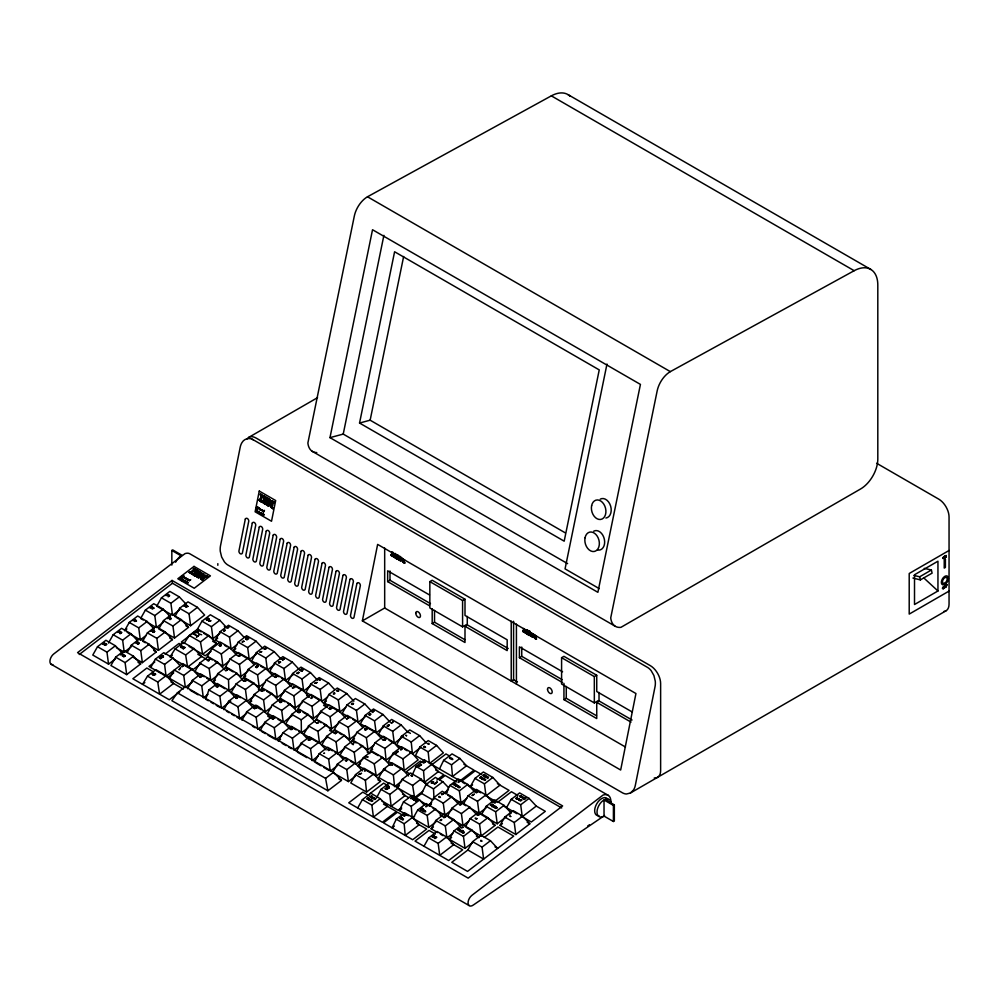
<?xml version="1.0" encoding="UTF-8"?>
<svg xmlns="http://www.w3.org/2000/svg" width="999" height="999" viewBox="0 0 999 999"><rect width="100%" height="100%" fill="white"/><g stroke="black" fill="none" stroke-linecap="round" stroke-linejoin="round"><path stroke-width="1.5" d="M362.362 620.879L377.634 544.405L635.938 693.531L620.666 770.017L362.362 620.879L384.677 608.004L625.474 747.027M329.982 437.637L372.527 229.733L640.434 384.403L597.889 592.32L329.982 437.637L343.231 434.09L567.607 563.636M343.231 434.09L383.891 235.352M359.553 423.039L394.593 251.76L599.238 369.905L564.185 541.183L359.553 423.039L370.142 420.192L565.359 532.904M370.142 420.192L403.646 256.493M606.98 364.036L565.059 568.881L599.25 588.623M235.464 697.614L228.284 689.922L217.258 683.541L208.853 689.959L205.707 699.213L208.329 700.724M412.1 775.187L416.133 766.458L424.525 760.039L431.918 764.297L438.399 771.603L424.413 782.292L423.526 770.716L416.133 766.458M262.65 513.861L262 514.735L262.325 513.673M408.366 815.783L399.325 810.564L403.484 801.897L411.875 795.479L419.63 799.962L424.35 805.219M259.041 512.387C257.467 510.202 260.277 513.748 259.253 512.237M439.473 768.968L443.656 760.314L452.048 753.908L459.877 758.428L466.508 765.808L452.51 776.498L451.486 764.834L443.656 760.314M396.278 819.192L404.17 823.75L405.232 835.426L419.218 824.737L412.562 817.332L404.67 812.774L396.278 819.192L392.07 827.834L394.405 826.048M418.007 799.625L415.509 798.189L421.64 793.493L426.024 784.54L435.364 777.409L442.844 781.73L448.701 787.799M419.83 746.99L428.171 751.81L429.383 763.586L443.381 752.884L436.575 745.404L428.221 740.584L419.83 746.99L415.472 755.544L424.325 760.664M376.536 797.839L381.031 789.36L389.423 782.954L398.189 788.011L405.132 795.579L391.146 806.268L389.797 794.43L381.031 789.36M185.04 577.622L183.641 577.809L185.065 577.597M150.762 667.482L155.394 659.103L163.799 652.684L172.989 657.991L180.07 665.634M121.516 652.347L115.372 645.754L105.906 640.284L97.515 646.703L92.782 655.044L108.554 664.148L115.547 658.791M108.454 643.069L113.187 634.727L121.578 628.309L131.044 633.766L137.188 640.371M154.308 629.17L147.128 621.465L137.675 616.008L129.271 622.427L124.55 630.769L126.885 628.983M115.647 657.167L110.914 665.509L126.686 674.612L140.672 663.91L133.491 656.218L124.038 650.761L115.647 657.167L125.1 662.637L126.686 674.612M170.392 616.87L163.224 609.165L153.759 603.708L145.367 610.127L140.634 618.468L143.269 619.979M127.26 652.335L131.319 645.192L139.71 638.773L149.163 644.243L156.344 651.935L142.358 662.637L133.154 657.317M186.488 604.57L179.308 596.878L169.855 591.408L161.463 597.827L156.731 606.168L171.179 614.51M147.927 644.268L158.441 650.337L172.44 639.635L165.26 631.942L155.807 626.473L147.402 632.891L142.682 641.233L145.305 642.744M163.499 620.591L158.766 628.933L174.538 638.036L188.524 627.335L181.356 619.642L171.89 614.173L163.499 620.591L172.952 626.061L174.538 638.036M174.862 616.633L179.583 608.291L187.987 601.873L197.44 607.342L204.62 615.034L190.622 625.736L176.174 617.394M197.228 629.545L201.948 621.203L210.352 614.785L219.805 620.254L226.985 627.946L224.35 626.435M224.75 669.842L217.582 662.15L208.117 656.68L199.725 663.099L194.992 671.44L204.196 676.748M187.575 688.748L192.308 680.406L200.699 673.988L210.165 679.445L216.308 686.051M220.617 643.044L215.359 640.009L220.08 631.68L228.484 625.262L237.937 630.719L244.093 637.325M236.9 655.269L229.733 647.564L220.267 642.107L211.875 648.526L207.143 656.867L212.4 659.902M224.95 688.736L213.124 681.905L217.857 673.563L226.249 667.145L236.888 673.289L242.882 680.307M247.939 658.828L233.491 650.474L238.212 642.145L246.603 635.726L256.069 641.183L263.249 648.888M254.008 664.635L247.864 658.041L238.399 652.572L230.007 658.99L225.275 667.332L233.154 671.877M258.391 689.26L261.014 690.784L253.846 683.079L244.38 677.622L235.989 684.04L231.256 692.369L240.459 697.677M223.838 709.677L228.571 701.335L236.963 694.929L246.416 700.386L253.596 708.079M281.368 659.352L274.201 651.648L264.735 646.191L256.343 652.609L251.611 660.951L258.179 664.735M264.997 682.442L259.178 686.9L243.406 677.797L248.139 669.455L256.531 663.049L265.984 668.506L273.164 676.198M261.214 709.665L249.388 702.834L254.121 694.505L262.512 688.086L271.965 693.543L279.146 701.248M241.97 720.142L246.691 711.812L255.095 705.394C258.154 703.109 276.136 725.511 273.401 717.22L271.703 718.518M299.5 669.817L292.332 662.125L282.867 656.655L274.475 663.074L269.742 671.415L278.946 676.723M291.296 686.675L284.116 678.97L274.663 673.513L266.271 679.932L261.538 688.261L264.161 689.785M297.277 711.713L290.097 704.008L280.644 698.551L272.24 704.969L267.52 713.311L275.399 717.856M260.102 730.606L264.822 722.277L273.227 715.858L282.68 721.315L289.86 729.02M317.632 680.294L310.464 672.589L300.999 667.132L292.607 673.538L287.874 681.88L293.132 684.914M306.793 695.616L309.428 697.14L302.247 689.435L292.794 683.978L284.39 690.396L279.67 698.726L284.927 701.76M306.955 738.386L300.811 731.792L291.346 726.323L282.954 732.742L278.234 741.083L280.557 739.297M334.74 689.66L328.596 683.054L319.143 677.584L310.739 684.015L306.006 692.344L319.143 699.937M327.56 707.604L320.379 699.912L310.926 694.442L302.522 700.861L297.802 709.203L300.424 710.714M333.541 732.642L326.361 724.949L316.895 719.492L308.504 725.898L303.783 734.24L318.231 742.582M296.353 751.548L301.086 743.206L309.478 736.787L318.943 742.257L326.111 749.949M329.395 705.843L324.138 702.821L328.858 694.48L337.262 688.061L346.715 693.518L353.896 701.223M345.679 718.069L338.511 710.376L329.046 704.907L320.654 711.325L315.934 719.667L321.178 722.702M351.66 743.119L344.493 735.414L335.027 729.957L326.636 736.375L321.903 744.705L327.16 747.739M314.485 762.012L319.218 753.683L327.61 747.264L337.075 752.722L343.219 759.315M372.028 711.688L364.847 703.995L355.394 698.526L346.99 704.944L342.27 713.286L350.149 717.831M334.053 730.132L338.786 721.802L347.177 715.384L356.643 720.841L362.787 727.434M367.17 752.06L369.792 753.583L362.625 745.878L353.159 740.421L344.767 746.84L340.035 755.182L347.927 759.727M390.159 722.152L382.967 714.472L373.501 709.003L365.11 715.434L360.402 723.751L374.85 732.092M362.375 770.891L355.194 763.186L345.741 757.729L337.35 764.148L332.617 772.477L348.389 781.58L355.382 776.235M356.131 742.881L352.185 740.596L356.918 732.267L365.309 725.848L374.775 731.305L381.943 739.01M355.519 774.637L350.786 782.966L366.558 792.07L380.544 781.38L373.763 773.9L363.911 768.219L355.519 774.637L365.372 780.319L366.558 792.07M408.279 732.629L401.111 724.924L391.645 719.467L383.254 725.886L378.521 734.215L386.413 738.773M378.196 755.619L370.317 751.073L375.05 742.732L383.441 736.313L393.294 742.007L399.113 748.413M357.679 807.979L362.412 799.637L370.804 793.218L380.257 798.688L387.437 806.38L373.439 817.082L371.865 805.107L362.412 799.637M426.411 743.094L419.63 735.614L409.777 729.932L401.386 736.35L396.653 744.68L401.91 747.714M408.566 775.961L401.785 768.493L391.933 762.799L383.529 769.218L378.808 777.559L389.31 783.628M394.98 765.309L404.17 770.616L418.169 759.914L411.388 752.447L401.536 746.765L393.131 753.171L388.411 761.513L392.345 763.785M440.134 815.221L442.757 816.732L435.589 809.04L426.123 803.571L417.732 809.989L412.999 818.331L428.771 827.434L435.764 822.077M457.829 803.333L451.673 796.74L442.22 791.27L433.828 797.689L429.095 806.031L431.431 804.245M474.95 792.132L467.769 784.44L458.304 778.97L449.912 785.389L445.192 793.73L447.515 791.945M437.699 832.592L431.131 828.795L435.864 820.454L444.255 814.048L453.721 819.505L460.889 827.197M423.976 846.253L428.696 837.911L437.1 831.493L446.553 836.962L453.733 844.654L439.735 855.356L438.161 843.381L428.696 837.911M447.227 816.495L451.948 808.166L460.352 801.747L469.805 807.204L476.985 814.909M493.781 800.324L486.014 795.841L499.999 785.152L492.832 777.447L483.366 771.99L474.975 778.408L470.242 786.737L472.577 784.952M493.069 802.609L485.901 794.904L476.436 789.447L468.044 795.866L463.311 804.195L465.946 805.718M473.189 842.132L465.034 848.363L449.263 839.26L453.996 830.931L462.387 824.512L471.853 829.969L479.021 837.674L476.398 836.151M465.359 826.96L470.079 818.631L478.484 812.212L487.937 817.669L495.117 825.374L481.118 836.063L466.67 827.721M508.878 814.859L511.201 813.074L504.033 805.369L494.567 799.912L486.176 806.33L481.443 814.66L497.215 823.763L506.543 816.633M484.328 837.412L497.952 827.01L513.711 836.113L467.544 871.403L451.773 862.299L467.869 849.999L472.589 841.67L480.994 835.251L490.447 840.708L497.627 848.413L494.992 846.89M506.505 807.679L511.238 799.337L519.63 792.919L529.083 798.376L536.263 806.081L545.329 811.313L531.331 822.015L523.563 817.519M515.959 834.59L500.049 825.399L504.77 817.07L513.174 810.651L522.627 816.108L529.807 823.813L515.809 834.502L514.235 822.527L504.77 817.07M184.39 581.368L185.914 581.218L185.115 581.58M152.984 674.874C156.768 671.316 149.425 674.662 152.323 673.801L153.346 675.087L155.057 673.788L153.134 674.962M147.515 676.136L157.755 682.042L159.59 694.18L173.589 683.478L166.146 675.624L155.906 669.717L147.515 676.136L142.52 684.327L144.855 682.542M422.714 791.395L414.56 797.639L397.053 787.537L402.135 779.395L410.527 772.976L421.029 779.045L426.398 784.677M200.687 663.773L192.52 670.004L187.6 667.17L201.586 656.468L194.056 648.563L183.504 642.469L175.112 648.888L170.017 657.017L172.352 655.232M385.626 768.98L376.298 776.111L358.166 765.646L363.374 757.579L371.765 751.161L382.642 757.442L390.297 765.409M315.409 722.177L308.229 714.485L298.776 709.015L291.77 714.372L285.652 723.776L296.154 729.844M188.299 580.369L189.36 579.857L187.725 580.182M189.298 635.489L200.474 641.945L202.622 654.245L216.621 643.556L208.866 635.526L197.702 629.07L189.298 635.489L184.003 643.506L181.368 641.982L195.354 631.281M177.385 692.819L171.903 700.724L327.884 790.771L341.458 780.406L333.541 772.277L185.352 686.725L177.385 692.819L325.562 778.371L327.884 790.771M459.715 787.349L459.016 786.95M245.679 681.293L246.066 680.481L245.092 679.819L243.381 681.118C247.889 681.905 243.044 679.795 245.255 681.281M246.054 638.024L245.816 639.023L247.352 639.672A1.548 1.024 -8.7 0 1 246.566 639.647L245.629 638.136A1.861 1.236 -8.7 0 1 246.516 637.599L246.965 637.487A1.436 0.949 -8.7 0 1 247.827 637.537L248.676 638.448A1.274 0.849 -8.7 0 1 248.139 639.085C243.456 638.611 248.301 638.736 248.414 638.249A1.299 0.862 -8.7 0 0 248.139 637.899L247.889 637.749A1.374 0.912 -8.7 0 0 247.228 637.624L246.678 637.712M439.473 779.857L445.129 775.486L456.331 781.955M172.04 580.431L77.572 652.634L468.169 878.133L562.637 805.931L172.04 580.431L172.477 583.241L561.713 807.966M79.233 654.52L172.477 583.241M108.554 664.148L106.968 652.16L115.372 645.754M131.219 646.815L124.226 652.16L122.64 640.184L131.044 633.766M146.141 635.414L140.31 639.86L138.736 627.884L147.128 621.465M163.399 622.215L156.406 627.572L154.82 615.584L163.224 609.165M179.495 609.914L172.49 615.272L170.916 603.284L179.308 596.878M125.1 662.637L133.491 656.218M142.358 662.637L140.772 650.649L149.163 644.243M158.441 650.337L156.868 638.361L165.26 631.942M172.952 626.061L181.356 619.642M190.622 625.736L189.048 613.761L197.44 607.342M154.783 661.987L148.951 666.445L161.676 673.788M165.047 654.145L179.033 643.443L181.518 644.879M160.452 658.578L162.775 656.818L163.361 657.28L163.337 655.719L161.014 655.931L161.788 656.256L159.291 658.041L160.452 658.716L162.775 656.942M219.992 633.304L212.987 638.648L211.413 626.673L219.805 620.254M201.661 634.765C197.078 633.816 197.727 631.743 198.014 632.504M173.714 672.914L167.894 677.372L166.084 676.335L164.585 664.41L172.989 657.991M200.474 641.945L208.866 635.526M187.6 667.17L185.652 654.982L194.056 648.563M157.755 682.042L166.146 675.624M166.084 676.335L182.705 663.598L192.158 669.055L198.314 675.661M215.359 640.009L217.682 638.224M183.978 665.122L181.731 666.832L184.153 665.222M211.064 651.298L205.232 655.756L189.136 646.465M236.95 644.655L231.119 649.113L229.545 637.137L237.937 630.719M192.345 682.105L185.352 687.449L183.766 675.474L192.158 669.055M228.746 661.513L222.914 665.958L221.328 653.983L229.733 647.564M217.757 675.187L210.764 680.544L209.178 668.556L217.582 662.15M233.491 650.474L235.814 648.701M179.745 691.733L169.256 699.75L132.867 678.746L146.853 668.044L152.897 671.528M256.243 654.233L249.25 659.577L247.677 647.602L256.069 641.183M208.004 694.28L203.346 697.839L201.761 685.863L210.165 679.445M213.124 681.905L215.459 680.119M248.039 671.078L241.046 676.435L239.46 664.46L247.864 658.041M234.728 686.55L228.896 691.008L228.496 679.707L236.888 673.289M274.375 664.697L267.382 670.054L265.796 658.066L274.201 651.648M243.406 677.797L245.742 676.011M230.806 701.186L221.478 708.316L219.892 696.328L228.284 689.922M259.178 686.9L257.592 674.924L265.984 668.506M254.021 696.128L247.028 701.473L245.442 689.497L253.846 683.079M293.669 674.275L285.514 680.519L283.928 668.543L292.332 662.125M246.603 713.436L239.598 718.781L238.024 706.805L246.416 700.386M249.388 702.834L251.723 701.061M284.303 692.02L277.297 697.364L275.724 685.389L284.116 678.97M270.979 707.479L265.147 711.937L263.574 699.962L271.965 693.543M310.639 685.639L303.646 690.983L302.06 679.008L310.464 672.589M264.735 723.9L257.73 729.245L256.156 717.27L264.548 710.851M302.435 702.484L295.429 707.829L293.856 695.853L302.247 689.435M292.607 715.284L283.279 722.414L281.706 710.426L290.097 704.008M327.597 696.99L321.765 701.448L320.192 689.472L328.596 683.054M281.693 735.252L275.861 739.71L274.288 727.734L282.68 721.315M321.728 712.062L313.561 718.306L311.988 706.318L320.379 699.912M298.788 731.355L301.411 732.879L301.236 719.829L308.229 714.485M324.138 702.821L326.473 701.036M291.708 728.358C287.862 731.955 295.504 726.048 291.658 729.645M345.729 707.467L339.897 711.912L338.324 699.937L346.715 693.518M300.986 744.829L293.993 750.187L292.42 738.199L300.811 731.792M301.411 732.879L308.404 727.534M338.686 723.426L331.693 728.771L330.12 716.795L338.511 710.376M327.709 737.1L319.543 743.343L317.969 731.368L326.361 724.949M365.022 717.032L358.029 722.389L356.456 710.401L364.847 703.995M317.957 756.193L312.125 760.651L310.539 748.676L318.943 742.257M355.656 734.777L349.825 739.235L348.239 727.26L356.643 720.841M344.667 748.463L337.674 753.808L336.101 741.832L344.493 735.414M383.154 727.509L376.161 732.854L374.563 720.891L382.967 714.472M352.185 740.596L354.52 738.823M337.25 765.771L330.257 771.116L328.671 759.14L337.075 752.722M373.788 745.242L367.957 749.7L366.371 737.724L374.775 731.305M366.296 756.255L355.806 764.272L354.22 752.297L362.625 745.878M325.562 778.371L333.541 772.277M403.621 736.188L394.293 743.318L392.719 731.343L401.111 724.924M370.317 751.073L372.652 749.287M348.389 781.58L346.803 769.605L355.194 763.186M358.166 765.646L360.502 763.86M393.082 754.819L386.089 760.164L384.902 748.426L393.294 742.007M409.153 732.479L410.414 733.403M376.298 776.111L374.25 763.86L382.642 757.442M420.579 747.552L412.425 753.783L411.238 742.032L419.63 735.614M365.372 780.319L373.763 773.9M392.507 764.884L391.72 765.234L392.657 764.972M404.17 770.616L402.984 758.865L411.388 752.447M401.561 781.305L394.568 786.663L393.381 774.912L401.785 768.493M369.63 793.855L383.628 783.154L388.224 785.813M428.171 751.81L436.575 745.404M371.865 805.107L380.257 798.688M397.053 787.537L399.388 785.751M389.797 794.43L398.189 788.011M423.526 770.716L431.918 764.297M414.56 797.639L412.624 785.451L421.029 779.045M451.486 764.834L459.877 758.428M436.863 780.094L443.856 774.749L435.714 770.054M401.548 807.579L398.039 810.251L381.743 800.848M399.325 810.564L401.648 808.778M434.041 799.225L433.516 788.86L442.844 781.73M414.585 816.245L412.25 818.019L411.238 806.38L419.63 799.962M431.668 802.572L427.984 805.394L420.504 801.061M443.693 793.381L448.476 789.722M404.17 823.75L412.562 817.332M461.176 781.505L475.174 770.816L481.643 774.55M428.771 827.434L427.197 815.459L435.589 809.04M451.86 809.789L444.855 815.134L443.281 803.159L451.673 796.74M466.783 798.376L460.951 802.834L459.378 790.858L467.769 784.44M486.014 795.841L484.428 783.865L492.832 777.447M431.131 828.795L433.466 827.01M452.734 833.441L446.903 837.899L445.317 825.923L453.721 819.505M468.818 821.141L462.987 825.599L461.413 813.623L469.805 807.204M486.076 807.954L479.083 813.298L477.497 801.323L485.901 794.904M438.161 843.381L446.553 836.962M495.079 801.073L509.065 790.384L497.377 783.628M449.263 839.26L451.598 837.487M497.44 802.434L511.426 791.745L517.907 795.479M465.034 848.363L463.449 836.388L471.853 829.969M481.118 836.063L479.545 824.088L487.937 817.669M497.215 823.763L495.629 811.787L504.033 805.369M536.263 806.081L522.265 816.77L520.691 804.794L529.083 798.376M500.049 825.399L502.41 823.601M467.869 849.999L483.628 859.103L482.055 847.127L490.447 840.708M514.235 822.527L522.627 816.108M630.419 793.006L633.528 789.934A15.522 10.939 74.6 0 0 635.352 785.226L655.019 686.763A15.522 10.939 74.6 0 0 655.269 681.143L653.895 675.486L651.136 670.629A14.186 9.99 74.6 0 0 647.389 667.32L253.209 439.747C249.5 437.312 244.156 438.648 242.008 442.557A15.522 10.939 74.6 0 0 240.197 447.252L220.517 545.729A15.522 10.939 74.6 0 0 220.28 551.336L221.641 557.005L224.4 561.863A14.186 9.99 74.6 0 0 228.147 565.172L622.327 792.744A14.186 9.99 74.6 0 0 626.485 793.993L630.419 793.006L946.028 610.801M604.57 815.509L473.401 904.957A6.506 3.759 -60 0 1 468.119 903.608A6.506 3.759 -60 0 1 471.928 895.316L603.096 795.042A13.599 7.855 -60 0 1 610.789 803.021M183.341 579.982L182.755 580.257M316.758 452.572A22.915 13.237 -60 0 1 307.879 443.007L354.32 216.071A19.293 11.139 -60 0 1 367.495 196.778L551.336 95.854A34.341 19.83 -60 0 1 570.117 96.229M248.813 437.337L317.557 397.652M171.84 565.097L171.84 550.461L172.765 549.937L182.13 555.344M670.341 371.628L854.182 270.704A34.341 19.83 -60 0 1 877.809 285.09L877.809 459.153A24.351 14.061 -60 0 1 860.589 488.973L620.941 627.335A22.915 13.237 -60 0 1 610.726 617.857L657.167 390.909A19.293 11.139 -60 0 1 670.341 371.628L367.495 196.778M429.495 594.942L387.662 570.791L387.662 581.618L389.997 580.269L430.482 603.633M467.282 616.408L467.282 624.15L462.587 626.86L429.845 607.954L429.845 581.618L432.192 580.269L464.997 599.213L464.997 615.446L507.18 639.797L507.18 650.624L464.997 626.273L464.997 642.507L432.192 623.563L432.192 608.803M429.845 581.618L462.587 600.524L464.935 599.175M432.192 623.563L434.528 622.215L464.722 639.635M464.997 626.273L467.345 624.912L508.216 648.513M562.587 671.79L519.405 646.852L519.405 657.679L521.74 656.331L562.225 679.695M517.457 681.967L513.573 679.72L511.226 681.068L511.226 621.103M599.025 692.469L599.025 700.212L594.33 702.921L561.588 684.015L561.588 657.679L563.936 656.331L596.74 675.274L596.74 691.508L632.342 712.062M561.588 657.679L594.33 676.585L596.678 675.237M563.936 683.391L563.936 699.625L566.271 698.276L596.465 715.696M563.936 699.625L596.74 718.568L596.74 702.334L599.088 700.973L632.042 720.004M949.05 550.499L909.202 573.501L909.202 614.098L949.05 591.096M913.973 575.449L919.679 576.785L931.393 570.017L932.104 573.126L920.379 579.895L912.924 578.046M937.949 590.983L914.51 604.52L914.51 574.75L937.949 561.213L937.949 590.983L923.638 577.784M614.335 804.869L613.411 805.406L604.033 799.987L603.121 800.524A9.94 5.744 -60 0 0 597.002 812.1A9.94 5.744 -60 0 0 603.121 816.62L604.033 816.096L613.411 821.503L614.335 820.978L614.335 804.869L604.957 799.462A9.94 5.744 -60 0 1 611.013 802.959M185.989 578.558L187.025 578.621L186.039 578.995A1.361 0.899 -8.7 0 0 186.513 578.846L186.463 578.421A1.374 0.912 -8.7 0 0 185.989 578.558M186.538 581.655L185.202 582.042L186.388 581.393M444.817 816.508C440.734 819.342 448.726 816.283 444.455 816.458M401.798 818.156L402.609 818.543L401.561 819.442L402.172 818.343L400.549 818.855L401.785 817.906M161.351 655.993L163.199 655.831L163.212 657.067M389.023 786.563L387.175 786.725L385.114 788.773L386.276 789.447L389.185 788.011L389.16 786.45L386.838 786.663L387.425 787M924.262 568.356L931.393 570.017M251.835 439.085L253.209 439.747M568.081 94.655L870.928 269.505M551.336 95.854L854.182 270.704M876.635 463.274L938.723 499.125A14.598 8.429 60 0 1 949.05 516.995L949.05 604.12A14.598 8.429 60 0 1 943.893 611.463M312.075 451.223L614.922 626.073M397.103 554.632L398.326 555.332M530.069 631.393L528.846 630.694L529.994 631.78M391.783 551.972L392.907 552.222M397.103 555.057L398.251 555.719M401.436 557.554L399.388 555.956M526.56 629.795L527.697 630.032M526.56 631.493L529.832 633.378L526.56 631.48M387.662 581.618L429.495 605.769M519.405 657.679L562.587 682.604M596.74 702.334L631.018 722.115M608.428 795.466L190.297 554.058A13.599 7.855 -60 0 0 184.965 553.646L53.796 653.908A6.506 3.759 -60 0 0 49.95 660.839A6.506 3.759 -60 0 0 52.897 664.635M171.84 550.461L181.219 555.881L180.295 556.406A9.94 5.744 -60 0 0 175.637 562.212M266.096 647.789C263.549 648.314 265.547 649.1 264.96 648.601M265.672 648.214C268.244 647.876 264.073 650.262 264.747 648.713M449.712 756.106L445.954 753.945L431.968 764.635L460.015 780.831L474.013 770.142L463.898 764.297M474.975 778.408L484.428 783.865M511.238 799.337L520.691 804.794M161.463 597.827L170.916 603.284M179.583 608.291L189.048 613.761M201.948 621.203L211.413 626.673M220.08 631.68L229.545 637.137M238.212 642.145L247.677 647.602M256.343 652.609L265.796 658.066M274.475 663.074L283.928 668.543M292.607 673.538L302.06 679.008M310.739 684.015L320.192 689.472M328.858 694.48L338.324 699.937M346.99 704.944L356.456 710.401M383.254 725.886L392.719 731.343M401.386 736.35L411.238 742.032M365.11 715.434L374.563 720.891M462.475 782.254L465.059 783.753M467.657 785.239L480.756 792.806M503.921 806.181L516.945 813.698M520.854 815.958L522.265 816.77M198.539 630.307L201.161 631.818M203.796 633.341L212.987 638.648M224.55 645.317L227.185 646.84M260.814 666.258L263.436 667.769M281.568 678.246L285.514 680.519M295.754 686.438L303.646 690.983M332.018 707.367L339.897 711.912M352.772 719.355L355.407 720.866M389.036 740.284L394.293 743.318M404.545 749.238L407.167 750.749M409.79 752.272L412.425 753.783M527.172 822.289L529.807 823.813M185.901 625.824L188.524 627.335M212.625 641.246L216.621 643.556M323.614 705.331L326.236 706.842M422.602 762.474L420.267 761.138L406.281 771.827L409.765 773.85M449.912 785.389L459.378 790.858M468.044 795.866L477.497 801.323M486.176 806.33L495.629 811.787M145.367 610.127L154.82 615.584M211.875 648.526L221.328 653.983M230.007 658.99L239.46 664.46M248.139 669.455L257.592 674.924M266.271 679.932L275.724 685.389M284.39 690.396L293.856 695.853M302.522 700.861L311.988 706.318M320.654 711.325L330.12 716.795M338.786 721.802L348.239 727.26M356.918 732.267L366.371 737.724M375.05 742.732L384.902 748.426M393.131 753.171L402.984 758.865M447.814 795.241L460.951 802.834M468.568 807.229L477.772 812.537M145.891 621.503L155.095 626.81M215.035 661.413L222.914 665.958M235.789 673.401L241.046 676.435M266.795 691.296L277.297 697.364M287.55 703.284L295.429 707.829M303.047 712.237L313.561 718.306M323.813 724.213L331.693 728.771M339.31 733.166L341.945 734.69M344.568 736.201L349.825 739.235M360.065 745.154L367.957 749.7M380.831 757.142L386.089 760.164M420.879 780.256L427.684 784.19M426.024 784.54L433.516 788.86M492.482 823.85L495.117 825.374M169.805 638.124L172.44 639.635M197.827 654.295L206.518 659.315M329.595 730.369L332.217 731.892M291.77 714.372L301.236 719.829M402.135 779.395L412.624 785.451M433.828 797.689L443.281 803.159M451.948 808.166L461.413 813.623M470.079 818.631L479.545 824.088M129.271 622.427L138.736 627.884M147.402 632.891L156.868 638.361M175.112 648.888L185.652 654.982M199.725 663.099L209.178 668.556M217.857 673.563L228.496 679.707M235.989 684.04L245.442 689.497M254.121 694.505L263.574 699.962M272.24 704.969L281.706 710.426M308.504 725.898L317.969 731.368M326.636 736.375L336.101 741.832M344.767 746.84L354.22 752.297M363.374 757.579L374.25 763.86M383.529 769.218L393.381 774.912M421.64 793.493L432.867 799.974M433.042 808.303L443.544 814.372M448.539 817.257L462.987 825.599M127.173 632.28L140.31 639.86M173.938 659.278L186.988 666.82M206.818 678.259L209.453 679.782M278.034 719.38L281.968 721.653M329.795 749.262L332.417 750.773M335.052 752.297L337.674 753.808M350.549 761.238L353.171 762.761M153.721 650.424L156.344 651.935M267.782 716.271L270.417 717.794M377.922 779.857L380.544 781.38M402.485 794.043L408.591 797.564M389.036 787.811L386.276 789.31L385.302 788.748M403.484 801.897L411.238 806.38M417.732 809.989L427.197 815.459M435.864 820.454L445.317 825.923M453.996 830.931L463.449 836.388M472.589 841.67L482.055 847.127M113.187 634.727L122.64 640.184M131.319 645.192L140.772 650.649M155.394 659.103L164.585 664.41M183.766 675.474L174.313 670.017L169.58 678.358L185.352 687.449M192.308 680.406L201.761 685.863M208.853 689.959L219.892 696.328M228.571 701.335L238.024 706.805M246.691 711.812L256.156 717.27M264.822 722.277L274.288 727.734M282.954 732.742L292.42 738.199M301.086 743.206L310.539 748.676M319.218 753.683L328.671 759.14M337.35 764.148L346.803 769.605M440.334 834.103L442.957 835.626M116.334 647.614L124.226 652.16M162.787 674.425L164.985 675.699M190.21 690.259L198.089 694.804M210.964 702.247L213.586 703.758M216.221 705.282L220.155 707.554M226.461 711.188L229.096 712.712M231.718 714.223L234.353 715.746M236.975 717.257L239.598 718.781M252.472 726.211L255.107 727.734M261.413 731.368L265.347 733.641M267.982 735.164L274.55 738.96M282.168 743.356L286.114 745.629M288.736 747.152L291.371 748.663M297.677 752.309L306.868 757.617M315.796 762.774L321.054 765.808M323.688 767.319L328.946 770.354M138.049 662.399L140.672 663.91M369.118 795.803L362.749 792.132L348.751 802.821L382.367 822.239L396.366 811.538L383.491 804.108M403.608 815.721L397.49 812.187L383.491 822.876L412.674 839.734L426.673 829.033L416.583 823.213M435.414 834.078L429.033 830.406L415.047 841.096L448.663 860.501L462.662 849.812L451.098 843.144M170.954 681.967L183.242 689.06M338.773 778.845L341.458 780.406M97.515 646.703L106.968 652.16M50.961 664.148L469.093 905.556M279.708 702.122L280.182 701.198A1.486 0.987 -8.7 0 1 280.619 700.998L281.531 700.986A1.536 1.024 -8.7 0 1 281.968 701.223C281.706 701.136 278.496 702.584 281.668 702.197L280.257 702.559A1.511 0.999 -8.7 0 1 279.845 702.309M424.525 760.039L425.312 762.262M919.679 576.785L920.379 579.895M613.411 805.406L613.411 821.503M604.033 799.987L604.033 816.096M594.33 676.585L594.33 702.921M566.271 686.463L566.271 698.276M524.65 629.12L523.526 628.471M521.74 647.052L521.74 656.331M516.421 624.1L516.421 684.065M513.573 621.291L513.573 679.72M462.587 600.524L462.587 626.86M434.528 610.401L434.528 622.215M395.954 553.97L394.817 553.309M389.997 570.991L389.997 580.269M384.677 548.039L384.677 608.004M217.832 563.661L217.832 565.297M589.422 824.774A7.18 4.146 -60 0 1 587.737 825.923M600.262 499.138A9.94 7.03 75 0 1 610.639 506.106A9.94 7.03 75 0 1 605.894 518.031M593.706 531.193A9.94 7.03 75 0 1 604.395 539.423A9.94 7.03 75 0 1 597.452 549.999M599 815.746A9.94 5.744 -60 0 1 596.715 803.82A9.94 5.744 -60 0 1 608.191 799.837M246.104 638.036A1.548 1.024 -8.7 0 1 246.741 637.724M654.245 777.971A14.598 8.429 60 0 0 660.626 770.641L660.626 683.528A14.598 8.429 60 0 0 650.299 665.646L256.119 438.062A14.598 8.429 60 0 0 247.178 438.861M261.551 514.26L261.825 513.286L261.613 514.335M461.101 830.494C458.841 832.929 458.479 830.456 461.101 830.494M493.818 805.831C491.533 808.228 491.221 805.793 493.818 805.831M227.073 670.142C225.924 669.705 224.413 671.952 227.073 670.142M416.158 799.762C415.072 799.55 413.536 801.398 416.158 799.824M520.979 795.716C519.967 795.479 518.256 797.439 520.979 795.716M273.376 718.518L272.128 718.493L273.376 718.518M476.898 818.618C476.573 820.728 473.064 816.47 476.898 818.618M258.679 508.041L257.904 508.254L258.679 508.041M263.536 514.373L262.6 514.997L263.536 514.373M180.719 646.877L182.068 647.389L180.919 647.477A1.486 0.987 -8.7 0 1 180.557 647.24C181.731 645.042 184.241 646.49 180.719 646.877M189.173 580.681L190.597 579.857L189.173 580.681M236.039 697.777L237.387 698.289L236.239 698.388A1.486 0.987 -8.7 0 1 235.876 698.151C237.013 695.891 239.623 697.477 236.039 697.777M256.631 507.892C255.494 506.718 259.44 506.256 256.631 507.892M259.877 508.853L259.79 509.89L259.902 508.803M370.367 796.665L371.715 797.177L370.567 797.277A1.486 0.987 -8.7 0 1 370.204 797.04C371.353 794.842 373.888 796.265 370.367 796.665M208.966 620.516C207.08 621.49 210.764 618.618 208.966 620.516M375.237 799.337C373.426 800.299 377.023 797.427 375.237 799.337M403.022 819.679C401.236 820.703 404.732 817.719 403.022 819.679M183.866 576.186C181.294 577.609 181.106 575.274 183.866 576.186M257.255 510.239L256.681 509.677A1.299 0.912 74.6 0 0 256.219 509.827A1.411 0.999 74.6 0 0 255.981 510.152C257.367 513.761 255.307 509.19 257.255 510.239M337.637 691.32C340.834 690.771 336.126 689.073 337.637 691.32M438.773 796.802C441.858 799.013 439.685 795.304 438.773 796.802M449.55 758.316C456.743 762.2 449.925 755.619 449.55 758.316M484.815 776.598L486.55 776.285L485.314 777.234L484.503 776.598L485.751 775.823L484.852 776.523M275.674 677.21C276.149 677.884 272.365 676.685 275.662 675.836L276.773 676.635L275.674 677.21M187.937 606.405L185.764 607.267L186.875 606.081L187.937 606.405M263.499 511.938L264.41 510.464L263.499 511.938M316.945 682.504C316.533 682.954 313.299 683.453 316.945 682.504M479.682 814.485L477.51 815.346L478.621 814.148L479.682 814.485M104.358 645.042L105.807 645.329L105.395 644.492L106.831 644.442L105.969 643.943C105.207 644.318 105.707 645.966 104.395 644.954M137.25 643.768C140.722 644.742 137.625 641.495 138.536 643.756A1.498 0.987 -8.7 0 1 138.224 644.005L137.275 643.693M296.828 673.251L298.276 673.538L297.852 672.702L299.3 672.652L298.439 672.152C297.714 672.577 298.202 674.125 296.853 673.164M336.975 690.846L337.762 690.534L336.975 690.846M368.893 714.66C372.452 715.584 369.143 712.462 370.179 714.635A1.498 0.987 -8.7 0 1 369.867 714.884L368.918 714.572M459.353 804.57L460.801 804.857L460.377 804.02L461.813 803.97L460.964 803.471C460.277 803.895 460.676 805.406 459.378 804.482M493.893 802.497C497.477 803.633 494.043 800.087 495.354 802.459A1.498 0.987 -8.7 0 1 494.88 802.734L493.918 802.422M257.879 508.354C257.792 509.989 258.641 506.73 257.879 508.354M944.554 557.192L943.843 558.628L942.931 558.416A1.661 0.962 -60 0 1 942.969 557.692L943.968 556.543L944.554 557.192M944.13 587.387L943.418 588.823L942.507 588.611A1.661 0.962 -60 0 1 942.532 587.887L943.531 586.725L944.13 587.387M258.841 508.091C258.266 509.94 260.589 508.004 258.841 508.091M263.699 514.423C263.249 515.996 265.309 514.572 263.699 514.423M134.678 621.415C137.825 620.866 136.364 620.804 134.678 621.415M259.99 652.097C263.199 651.46 261.588 651.523 259.99 652.097M461.438 827.709C464.647 827.197 463.049 827.01 461.438 827.709M943.156 557.829C944.142 560.252 944.642 554.707 943.156 557.829M942.719 588.011C943.705 590.446 944.205 584.902 942.719 588.011M260.851 513.911L261.326 512.974L260.889 513.786M425.262 810.826C427.572 813.423 420.354 810.639 425.262 810.826M257.667 506.955L256.968 507.192L257.667 506.955M262.412 510.177C262.075 512.599 260.826 508.528 262.412 510.177M274.051 717.944L272.914 717.894L274.051 717.944M356.531 700.786L356.531 700.786M365.559 770.516C363.586 772.539 364.598 768.993 365.559 770.516M409.478 801.223L409.478 801.223M434.577 836.225L433.391 837.274L431.855 836.75L433.566 835.439L434.577 836.225M463.274 831.218L462.1 832.267L460.564 831.742L462.262 830.431L463.274 831.218M266.795 502.709L265.622 502.035L266.795 502.709M197.939 574.562L194.643 573.151L197.939 574.562M474.263 794.217L472.202 795.491L474.263 794.217M371.541 797.639C373.651 798.676 373.663 795.966 371.566 797.577M260.864 512.924L260.751 513.336A1.374 0.962 74.6 0 1 260.427 513.636L260.864 512.924M262.949 511.625L263.074 510.489L262.949 511.625M154.171 675.249L155.594 674.15L154.171 675.249M182.268 647.926L183.691 646.815L182.268 647.926M257.33 511.675C259.365 512.387 256.393 510.164 257.705 512A1.361 0.949 74.6 0 0 257.942 511.7L257.754 511.063A1.374 0.962 74.6 0 0 257.43 511.413L257.33 511.675M260.464 509.952C262.5 510.676 259.528 508.454 260.839 510.289A1.361 0.949 74.6 0 0 261.076 509.977L260.889 509.34A1.374 0.962 74.6 0 0 260.564 509.69L260.464 509.952M413.598 799.924L415.022 798.825L413.598 799.924M440.234 820.329C441.133 821.628 443.169 817.794 440.234 820.329M154.645 631.393C152.61 634.203 151.923 630.207 154.645 631.393M260.677 512.862C259.103 515.721 259.515 511.476 260.677 512.862M353.471 703.558C351.511 706.355 350.824 702.347 353.471 703.558M477.759 791.72C475.661 794.567 475.112 790.496 477.759 791.72M153.908 608.104C150.175 610.789 152.922 606.955 153.908 608.104M243.956 641.308C240.272 643.98 242.869 640.147 243.956 641.308M125.062 655.656L123.489 656.505L125.062 655.656M388.936 725.286L387.325 726.086L388.936 725.286M405.706 814.822L404.096 815.609L405.706 814.822M185.464 578.046C182.842 579.045 187.075 577.534 185.489 577.934M424.75 762.274C420.854 765.084 426.698 760.002 424.787 762.2M401.074 749.325C398.951 751.772 405.132 746.715 401.036 749.262M181.431 578.121L180.782 577.722A1.299 0.862 -8.7 0 0 180.27 577.747A1.411 0.937 -8.7 0 0 179.795 577.897C179.87 580.531 179.221 577.122 181.431 578.171M153.684 631.98L152.685 632.067L153.684 631.98M352.51 704.145L351.536 704.307L352.51 704.145M476.81 792.307L475.811 792.394L476.81 792.307M125.337 655.644C123.189 658.803 122.79 654.195 125.337 655.644M389.21 725.274C387 728.483 386.663 723.825 389.21 725.274M405.981 814.809C403.758 817.981 403.384 813.373 405.981 814.809M184.415 577.06L182.867 577.26L184.415 577.06M187.425 582.117L185.876 582.38L187.425 582.117M434.265 836.263C432.717 838.623 431.905 834.864 434.265 836.263M462.962 831.255C461.438 833.616 460.614 829.857 462.962 831.255M283.679 659.427C279.595 660.614 286.276 656.83 283.679 659.427M180.519 579.17L182.043 579.07L180.594 579.058M210.764 620.791L209.278 621.228L210.764 620.791M371.216 800.099L369.73 800.536L371.216 800.099M417.107 800.886L415.621 801.323L417.107 800.886M484.103 779.008L482.617 779.445L484.103 779.008M520.129 799.65L518.643 800.087L520.129 799.65M521.928 796.827L520.442 797.264L521.928 796.827M219.243 645.279C221.016 648.588 222.665 642.27 219.243 645.279M366.883 729.183L365.284 730.157L364.598 729.045A1.661 1.099 -8.7 0 1 365.234 728.608L366.883 729.183M138.162 643.256L139.211 643.169L138.199 643.194M369.817 714.148L370.854 714.06L369.842 714.085M494.817 801.997L495.854 801.835L494.817 801.997M370.179 799.412L368.369 799.65L370.179 799.412M456.793 785.177C454.82 787.537 454.882 783.366 456.793 785.177M483.066 778.308C480.981 780.719 481.193 776.473 483.066 778.308M519.093 798.95L517.282 799.2L519.093 798.95M524.238 798.076C522.19 800.461 522.315 796.253 524.238 798.076M434.103 837.624L434.777 838.161L433.978 837.349L435.589 837.324L434.14 837.549M458.653 787.312L459.203 787.861L458.516 787.025L460.127 787.012L458.653 787.312M329.108 708.628L330.169 709.302L331.843 708.216L329.745 709.04L330.482 707.429L329.108 708.628M493.606 806.967L494.68 807.642L496.353 806.555L494.243 807.392L494.992 805.768L493.606 806.967M371.853 797.652L372.839 797.726L371.853 797.652M245.317 519.068L238.898 551.173A2.585 1.823 74.6 0 0 240.322 553.721A2.585 1.823 74.6 0 0 242.357 553.171L248.776 521.053A2.585 1.823 74.6 0 0 247.352 518.506A2.585 1.823 74.6 0 0 245.317 519.068M252.285 523.089L245.866 555.194A2.585 1.823 74.6 0 0 247.29 557.754A2.585 1.823 74.6 0 0 249.338 557.192L255.744 525.087A2.585 1.823 74.6 0 0 254.333 522.539A2.585 1.823 74.6 0 0 252.285 523.089M259.265 491.058L255.12 511.788L271.528 521.253L275.674 500.536L259.265 491.058M259.178 500.362L261.738 502.335L259.178 500.362M259.365 499.45L261.913 501.423L259.365 499.45M260.289 494.855L262.837 496.828L260.289 494.855M260.464 493.931L263.024 495.916L260.464 493.931M260.314 498.976L261.351 500.062L260.314 498.976M260.489 498.051L261.526 499.138L260.489 498.051M260.677 497.127L261.713 498.214L260.677 497.127M260.864 496.216L261.9 497.302L260.864 496.216M262.213 502.11L265.022 504.245A1.811 1.274 74.6 0 0 266.009 504.308L262.213 502.11M262.4 501.198L266.396 504.008L262.4 501.198M263.311 496.603L267.457 499.5L263.311 496.603M263.499 495.679L267.195 498.326A2.123 1.498 74.6 0 0 266.408 497.365L263.499 495.679M263.349 500.711L264.385 501.835L263.349 500.711M263.536 499.8L266.708 502.147L263.536 499.8M263.711 498.863L266.983 500.749L263.711 498.863M263.898 497.952L264.947 499.075L263.898 497.952M259.265 527.11L252.847 559.228A2.585 1.823 74.6 0 0 254.27 561.775A2.585 1.823 74.6 0 0 256.306 561.226L262.725 529.108A2.585 1.823 74.6 0 0 261.301 526.56A2.585 1.823 74.6 0 0 259.265 527.11M266.171 499.275L267.233 500.399L266.171 499.275M266.783 504.757L268.594 506.306L266.783 504.757M266.97 503.833L268.781 505.382L266.97 503.833M267.882 499.238L270.342 501.161L267.882 499.238M268.069 498.326L270.267 500.112L268.069 498.326M267.919 503.359L268.956 504.47L267.919 503.359M268.107 502.435L269.143 503.558L268.107 502.435M268.281 501.498L272.752 504.607L268.281 501.498M268.469 500.586L270.417 502.235L268.469 500.586M266.233 531.143L259.827 563.249A2.585 1.823 74.6 0 0 261.238 565.809A2.585 1.823 74.6 0 0 263.286 565.247L269.693 533.141A2.585 1.823 74.6 0 0 268.281 530.581A2.585 1.823 74.6 0 0 266.233 531.143M270.966 507.167L272.777 508.716L270.966 507.167M271.154 506.256L272.964 507.804L271.154 506.256M271.341 505.332L272.39 506.456L271.341 505.332M271.516 504.408L272.577 505.544L271.516 504.408M273.039 503.234L270.904 502.522L273.039 503.234M273.976 502.759L271.353 501.748L273.976 502.759M274.151 501.835L271.79 500.986L274.151 501.835M273.214 535.164L266.795 567.282A2.585 1.823 74.6 0 0 268.219 569.83A2.585 1.823 74.6 0 0 270.254 569.28L276.673 537.162A2.585 1.823 74.6 0 0 275.249 534.615A2.585 1.823 74.6 0 0 273.214 535.164M280.182 539.198L273.776 571.303A2.585 1.823 74.6 0 0 275.187 573.851A2.585 1.823 74.6 0 0 277.235 573.301L283.641 541.196A2.585 1.823 74.6 0 0 282.23 538.636A2.585 1.823 74.6 0 0 280.182 539.198M287.163 543.219L280.744 575.337A2.585 1.823 74.6 0 0 282.168 577.884A2.585 1.823 74.6 0 0 284.203 577.322L290.622 545.217A2.585 1.823 74.6 0 0 289.198 542.669A2.585 1.823 74.6 0 0 287.163 543.219M294.131 547.252L287.724 579.358A2.585 1.823 74.6 0 0 289.136 581.905A2.585 1.823 74.6 0 0 291.184 581.356L297.59 549.25A2.585 1.823 74.6 0 0 296.179 546.69A2.585 1.823 74.6 0 0 294.131 547.252M301.111 551.273L294.693 583.379A2.585 1.823 74.6 0 0 296.116 585.938A2.585 1.823 74.6 0 0 298.152 585.377L304.57 553.271A2.585 1.823 74.6 0 0 303.147 550.724A2.585 1.823 74.6 0 0 301.111 551.273M308.079 555.307L301.673 587.412A2.585 1.823 74.6 0 0 303.084 589.959A2.585 1.823 74.6 0 0 305.132 589.41L311.538 557.305A2.585 1.823 74.6 0 0 310.127 554.745A2.585 1.823 74.6 0 0 308.079 555.307M315.06 559.328L308.641 591.433A2.585 1.823 74.6 0 0 310.065 593.993A2.585 1.823 74.6 0 0 312.1 593.431L318.519 561.326A2.585 1.823 74.6 0 0 317.095 558.778A2.585 1.823 74.6 0 0 315.06 559.328M322.028 563.361L315.622 595.466A2.585 1.823 74.6 0 0 317.033 598.014A2.585 1.823 74.6 0 0 319.081 597.464L325.487 565.359A2.585 1.823 74.6 0 0 324.076 562.799A2.585 1.823 74.6 0 0 322.028 563.361M329.008 567.382L322.59 599.487A2.585 1.823 74.6 0 0 324.013 602.047A2.585 1.823 74.6 0 0 326.049 601.485L332.467 569.38A2.585 1.823 74.6 0 0 331.044 566.833A2.585 1.823 74.6 0 0 329.008 567.382M335.989 571.416L329.57 603.521A2.585 1.823 74.6 0 0 330.981 606.068A2.585 1.823 74.6 0 0 333.029 605.519L339.448 573.401A2.585 1.823 74.6 0 0 338.024 570.854A2.585 1.823 74.6 0 0 335.989 571.416M342.957 575.436L336.538 607.542A2.585 1.823 74.6 0 0 337.962 610.102A2.585 1.823 74.6 0 0 339.997 609.54L346.416 577.434A2.585 1.823 74.6 0 0 344.992 574.887A2.585 1.823 74.6 0 0 342.957 575.436M349.937 579.457L343.519 611.575A2.585 1.823 74.6 0 0 344.942 614.123A2.585 1.823 74.6 0 0 346.978 613.573L353.396 581.455A2.585 1.823 74.6 0 0 351.973 578.908A2.585 1.823 74.6 0 0 349.937 579.457M356.905 583.491L350.487 615.596A2.585 1.823 74.6 0 0 351.91 618.156A2.585 1.823 74.6 0 0 353.946 617.594L360.364 585.489A2.585 1.823 74.6 0 0 358.941 582.929A2.585 1.823 74.6 0 0 356.905 583.491M364.735 729.357C366.208 731.48 367.095 727.047 364.735 729.357M458.866 786.288L457.804 787.237L458.454 786.163L456.106 786.263L457.342 785.314L458.866 786.288M488.411 777.459L487.35 778.408L487.999 777.322L485.651 777.422L486.888 776.473L488.411 777.459M276.448 676.648L275.137 676.548L276.448 676.648M316.046 683.029L315.01 683.266L316.046 683.029M335.652 732.692L335.389 733.903L334.79 732.754C332.305 734.253 337.662 730.331 335.052 732.554L337.075 732.579L335.652 732.692M219.555 645.279C220.404 647.414 222.402 643.181 219.555 645.279M302.185 669.305L301.011 669.655L302.185 669.305M302.397 670.641L301.211 670.916L302.397 670.641M217.495 686.525C218.344 688.086 214.161 685.888 217.22 686.388C216.546 684.889 220.255 686.975 217.495 686.525M316.396 722.839C319.817 723.488 318.182 722.489 316.396 722.839M369.892 799.412L368.656 799.724L369.892 799.412M456.506 785.189L455.269 785.501L456.506 785.189M482.779 778.308L481.543 778.621L482.779 778.308M518.806 798.963L517.569 799.262L518.806 798.963M523.963 798.076L522.752 798.451L523.963 798.076M154.358 631.393L153.571 631.455L154.358 631.393M353.184 703.558L352.435 703.708L353.184 703.558M460.889 830.619L459.715 830.931L460.889 830.619M477.485 791.72L476.698 791.782L477.485 791.72M493.606 805.956L492.432 806.268L493.606 805.956M183.154 579.632L181.905 580.119L183.154 579.632M183.666 576.123L182.617 576.211L183.666 576.123M311.576 696.753L311.263 697.889C309.328 698.9 314.136 698.363 311.576 696.753M371.99 800.886C369.842 803.046 373.139 798.426 371.64 800.748L372.927 800.811L371.99 800.886M484.153 774.762C482.08 778.833 487.974 772.964 484.103 776.036C486.163 771.965 480.269 777.821 484.153 774.762M484.877 779.782C482.729 781.955 486.026 777.334 484.527 779.645L485.814 779.707L484.877 779.782M520.904 800.424C518.756 802.597 522.065 797.976 520.554 800.286L521.84 800.349L520.904 800.424M184.253 577.01L183.354 577.047L184.116 577.122M187.263 582.067L186.363 582.105L187.263 582.067M423.901 811.163L425.062 810.888L423.901 811.163M373.339 798.413L374.525 798.139L373.339 798.413M495.566 807.954L496.753 807.691L495.616 807.879M323.838 753.358L324.588 753.134L323.938 753.358M367.132 757.142L367.882 756.917L367.132 757.142M393.281 721.403L392.582 722.489A2.273 1.511 -8.7 0 1 391.845 722.889A3.034 2.01 -8.7 0 1 391.046 723.101L391.708 722.739A2.672 1.761 -8.7 0 0 392.57 722.19L393.281 721.403M188.162 579.208L186.388 579.395L188.149 579.258M385.514 739.66L382.779 740.147L384.478 738.848L385.514 739.66M413.461 798.089L410.714 798.576L412.425 797.264L413.461 798.089M460.352 829.557L457.604 830.032L459.315 828.733L460.352 829.557M493.069 804.882L490.322 805.369L492.032 804.07L493.069 804.882M398.264 558.666L394.056 556.243L398.264 558.666M530.007 634.727L525.799 632.305L530.007 634.727M188.374 582.629L186.663 582.867L188.374 582.654M423.776 810.189L423.039 811.101L423.976 809.964L422.028 810.514L423.776 810.189M464.023 832.392L463.299 833.316L464.235 832.179L462.275 832.729L464.023 832.392M402.073 560.864L401.273 560.402L402.073 560.864M402.322 560.177L401.011 559.415L402.322 560.177M402.572 559.477L400.761 558.429L402.572 559.477M533.816 636.925L533.016 636.463L533.816 636.925M534.065 636.238L532.754 635.476L534.065 636.238M534.328 635.539L532.504 634.49L534.328 635.539M184.728 580.594L184.328 580.931A1.374 0.912 -8.7 0 1 183.754 581.043L182.23 580.918L184.728 580.594M374.8 798.238C371.99 800.449 372.939 796.428 374.8 798.238M497.027 807.779C494.218 810.002 495.167 805.968 497.027 807.779M180.694 579.233L181.069 579.445A1.361 0.899 -8.7 0 0 181.543 579.295L181.481 578.858A1.374 0.912 -8.7 0 0 181.006 579.008L180.694 579.233M401.798 558.179C391.92 552.647 412.237 565.234 401.798 558.179M533.541 634.24C523.663 628.708 543.98 641.296 533.541 634.24M247.577 638.324L246.328 638.686L247.577 638.324M283.316 658.691L283.953 658.553L283.316 658.691M372.677 712.225L372.402 712.437A2.997 1.986 -8.7 0 1 372.714 711.725A2.298 1.523 -8.7 0 1 373.401 711.138L374.25 710.963A2.747 1.811 -8.7 0 0 373.314 711.463A2.672 1.773 -8.7 0 0 372.852 711.937L372.677 712.225M435.327 837.449L434.478 837.262L435.327 837.449M184.515 580.556L183.279 580.844L184.515 580.556M283.366 659.465L282.63 659.727L283.366 659.465M182.442 579.32L181.406 579.832L182.442 579.32M385.189 739.672L383.903 739.597L385.189 739.672M413.136 798.101L411.838 798.026L413.136 798.101M460.027 829.57L458.728 829.482L460.027 829.57M492.744 804.894L491.446 804.819L492.744 804.894M320.379 679.308L319.867 680.269L320.055 679.445L318.856 679.682L320.379 679.308M301.261 669.43L301.935 669.23L301.261 669.43M301.486 670.766L302.173 670.641L301.486 670.766M270.404 505.819L269.618 505.357L270.404 505.819M270.854 505.044L269.543 504.295L270.854 505.044M271.291 504.27L269.468 503.221L271.291 504.27M209.59 659.402L208.591 661.113L206.968 660.177L209.59 659.402M255.22 706.892L254.42 708.716L256.805 707.804L254.495 708.516L255.22 706.892M153.446 673.576L152.572 673.701L153.446 673.576M209.041 659.802L208.167 659.939L209.041 659.802M200.487 573.151L196.041 571.053L200.487 573.151M202.472 576.198C211.776 581.855 191.508 571.016 202.472 576.198M202.922 575.511L200.649 574.687L202.922 575.511M203.371 574.812L200.599 573.688L203.371 574.812M203.833 574.113L201.311 573.151L203.833 574.113M200.012 577.697L200.811 578.146L200.012 577.697M200.474 576.997L201.786 577.747L200.474 576.997M200.936 576.298L202.76 577.347L200.936 576.298M309.653 738.661L308.703 740.059L310.839 739.385C308.554 740.971 306.705 740.059 309.653 738.661M240.01 655.369C241.134 657.305 234.628 655.681 240.01 655.369M180.432 668.044L179.171 669.68L180.432 668.044M388.112 768.169L388.112 768.169M197.727 575.399L196.204 575.012L197.727 575.399M228.459 627.272C225.974 629.295 230.357 626.423 228.459 627.272M194.006 566.396L177.81 578.771L194.218 588.249L210.414 575.861L194.006 566.396M189.048 572.327L191.696 573.851L189.048 572.327M189.773 571.778L192.407 573.301L189.773 571.778M193.356 569.03L196.004 570.554L193.356 569.03M194.081 568.481L196.716 570.004L194.081 568.481M191.246 571.665L192.37 572.315L191.246 571.665M191.958 571.116L193.082 571.765L191.958 571.116M192.682 570.566L193.806 571.216L192.682 570.566M193.394 570.017L194.518 570.666L193.394 570.017M192.083 574.075L194.63 576.023A1.811 1.199 -8.7 0 0 195.866 576.261L192.083 574.075M192.795 573.526L197.003 575.961L192.795 573.526M197.103 570.229L200.537 572.689A2.123 1.411 -8.7 0 0 200.025 571.915L197.103 570.229M194.281 573.414L195.417 574.075L194.281 573.414M195.729 572.315L199.001 574.2L195.729 572.315M196.441 571.765L197.577 572.427L196.441 571.765M134.728 619.392L133.029 620.691L135.901 620.067L134.728 619.392M119.555 631.143L117.857 632.442L120.729 631.818L119.555 631.143M151.686 606.655L149.987 607.954L152.859 607.33L151.686 606.655M167.632 594.28L165.921 595.579L168.794 594.942L167.632 594.28M104.408 643.019L102.71 644.318L105.582 643.693L104.408 643.019M119.755 632.742L120.117 633.753L121.828 632.454L119.755 632.742M168.744 595.491C165.984 598.863 171.803 594.555 168.744 595.491M198.726 573.076L199.95 573.788L198.726 573.076M121.279 632.579L119.967 632.854L121.279 632.579M196.653 576.71L198.551 577.809L196.653 576.71M197.365 576.161L199.276 577.26L197.365 576.161M198.851 576.061L199.987 576.71L198.851 576.061M199.575 575.499L200.712 576.161L199.575 575.499M200.836 579.133L202.735 580.232L200.836 579.133M201.548 578.583L203.459 579.682L201.548 578.583M202.273 578.034L203.421 578.696L202.273 578.034M202.997 577.472L204.146 578.134L202.997 577.472M205.582 577.035L203.184 576.148L205.582 577.035M207.043 576.935L204.158 575.749L207.043 576.935M207.767 576.386L205.132 575.349L207.767 576.386M121.828 653.471L120.117 654.77L122.989 654.145L121.828 653.471M137.3 641.708L135.602 643.006L138.474 642.382L137.3 641.708M152.46 629.969L150.749 631.268L153.621 630.644L152.46 629.969M169.218 617.245L167.52 618.556L170.392 617.919L169.218 617.245M185.727 604.982L184.016 606.293L186.888 605.656L185.727 604.982M170.592 618.069C167.457 620.928 172.977 619.03 170.592 618.069M122.952 654.682C120.13 658.016 126.174 653.783 122.952 654.682M207.967 618.256L206.256 619.567L207.542 620.304L206.681 619.542L208.416 619.492L207.467 618.943L207.992 618.543L209.216 618.98L207.967 618.256M193.194 633.566L197.565 636.201L193.194 633.566M197.989 631.043L195.754 632.754L197.989 631.043M198.726 635.314L196.491 637.025L198.726 635.314M183.679 647.389C180.444 649.05 185.714 647.577 183.679 647.389M184.952 647.489L183.242 648.801L184.952 647.489M224.425 630.082C221.666 633.466 227.485 629.145 224.425 630.082M199.625 676.935C200.312 678.833 204.133 674.475 199.625 676.935M257.193 665.659L255.482 666.957L256.768 667.707L255.906 666.932L257.655 666.895L256.693 666.345L257.218 665.946L258.441 666.383L257.193 665.659M278.571 662.262L278.933 663.286L280.632 661.975L278.571 662.262M280.095 662.112L278.783 662.387L280.095 662.112M263.224 689.847L261.513 691.158L264.385 690.521L263.224 689.847M293.581 686.55L292.445 688.186L294.955 687.349L293.581 686.55M299.25 710.838L297.552 712.137L299.475 712.175C296.978 714.36 302.397 710.277 299.675 712.025L298.788 711.5L299.25 710.838M334.328 692.707C331.193 695.566 336.713 693.668 334.328 692.707M348.539 717.694L346.828 718.993L348.539 717.694M328.122 749.412L328.596 750.586L328.259 749.625L329.745 749.712L328.122 749.412M353.858 742.844L352.147 744.155L353.434 744.617L352.585 744.13L353.858 742.844M345.379 760.476C347.789 762.649 345.779 758.303 346.653 760.714L345.379 760.476M405.919 735.364L406.568 735.739L405.919 735.364M398.226 751.435L396.054 753.096L398.226 751.435M428.159 743.418L427.972 744.193L429.308 744.08L428.159 743.418M423.826 746.852L424.975 747.514L423.826 746.852M424.35 746.453L425.487 747.115L424.35 746.453M368.531 797.639L366.82 798.938L368.107 799.412L367.257 798.925L368.531 797.639M419.006 766.121L421.478 764.859L419.006 766.121M411.089 775.586L412.437 776.173L411.226 775.574M413.536 798.538C410.302 800.174 415.572 798.75 413.536 798.538M437.087 782.017L434.777 783.79L432.679 782.579L433.703 781.98L431.368 781.98L431.368 783.341L432.392 782.741L434.74 784.103L437.087 782.017M401.648 817.207L399.937 818.506L401.648 817.207M422.152 808.303L420.442 809.602L421.74 810.351L420.879 809.59L422.415 809.689L422.177 808.591L423.401 809.028L422.152 808.303M454.757 783.191L453.059 784.502L454.982 784.527C452.485 786.712 457.904 782.642 455.182 784.377L454.283 783.865L454.757 783.191M426.498 805.531C423.738 808.915 429.558 804.607 426.498 805.531M441.508 793.83L441.87 794.842L443.581 793.543L441.508 793.83M458.966 780.881C455.831 783.74 461.351 781.842 458.966 780.881M443.032 793.681L441.72 793.955L443.032 793.681M481.418 776.548L479.707 777.846L480.994 778.321L480.144 777.821L481.418 776.548M436.625 837.212L434.915 838.511L436.625 837.212M517.445 797.19L515.734 798.488L517.02 798.963L516.171 798.463L517.445 797.19M522.639 796.965C519.418 798.601 524.675 797.177 522.639 796.965M525.262 797.839L523.551 799.15L525.262 797.839M525.799 798.151L524.088 799.462L525.799 798.151M510.052 816.121L510.714 816.508L510.052 816.121M480.931 840.434L480.944 841.333L482.08 841.096L480.931 840.434M398.089 556.031L394.817 554.145L398.089 556.031M529.832 632.092L526.56 630.207L529.832 632.092M945.091 555.894L944.854 558.016L945.066 556.331C947.015 559.777 945.866 552.347 945.991 556.93L945.091 555.894M945.404 559.303L944.23 559.989L944.23 568.106L945.404 567.42L945.404 559.303M945.603 585.539L944.43 586.213L944.43 588.211L945.603 585.539M947.077 584.69L945.916 585.364L945.916 587.35L947.077 584.69M361.463 773.376L359.028 774.337L361.463 773.376M303.147 669.717L300.237 670.441L303.147 669.717M392.907 553.059L391.783 552.41L392.907 553.059M392.907 553.908L391.783 553.259L392.907 553.908M397.752 556.693L394.817 554.994L398.089 557.317L397.752 556.693M400.524 558.291L399.388 557.629L400.524 558.291M403.958 560.264L402.809 559.602L403.958 560.264M524.65 629.969L523.526 629.32L524.65 629.969M532.267 634.353L531.131 633.691L532.267 634.353M535.701 636.338L534.552 635.676L535.701 636.338M392.907 554.745L391.783 554.095L392.907 554.745M395.954 556.493L394.817 555.844L395.954 556.493M398.264 557.829L397.103 557.155L398.264 557.829M400.524 559.128L399.388 558.478L400.524 559.128M403.958 561.113L402.809 560.451L403.958 561.113M524.65 630.806L523.526 630.157L524.65 630.806M527.697 632.554L526.56 631.905L527.697 632.554M530.007 633.89L528.846 633.216L530.007 633.89M532.267 635.189L531.131 634.54L532.267 635.189M535.701 637.175L534.552 636.513L535.701 637.175M393.668 556.018L391.021 554.495L393.668 556.018M400.524 559.977L398.626 558.878L400.524 559.977M404.707 562.387L402.809 561.288L404.707 562.387M525.412 632.08L522.764 630.556L525.412 632.08M532.267 636.038L530.369 634.939L532.267 636.038M536.451 638.448L534.552 637.35L536.451 638.448M393.668 556.855L391.021 555.332L393.668 556.855M397.839 559.265L394.056 557.08L396.953 559.165A1.811 1.049 60 0 0 397.839 559.265M400.524 560.814L398.626 559.715L400.524 560.814M404.707 563.236L402.809 562.137L404.707 563.236M525.412 632.916L522.764 631.393L525.412 632.916M529.595 635.327L525.799 633.141L528.696 635.227A1.811 1.049 60 0 0 529.595 635.327M532.267 636.875L530.369 635.776L532.267 636.875M536.451 639.298L534.552 638.199L536.451 639.298M591.62 505.656A9.94 7.03 75 0 0 600.599 519.455A9.94 7.03 75 0 0 603.746 504.045A9.94 7.03 75 0 0 591.62 505.656M585.064 537.712A9.94 7.03 75 0 0 594.03 551.51A9.94 7.03 75 0 0 597.19 536.101A9.94 7.03 75 0 0 585.064 537.712M945.766 583.766A4.97 2.872 -60 0 0 947.339 576.073A4.97 2.872 -60 0 0 941.458 581.281A4.97 2.872 -60 0 0 945.766 583.766M945.454 582.642A3.309 1.911 -60 0 0 946.503 577.509A3.309 1.911 -60 0 0 942.581 580.981A3.309 1.911 -60 0 0 945.454 582.642M415.771 613.174A3.309 1.911 60 0 0 419.28 617.557A3.309 1.911 60 0 0 419.28 612.862A3.309 1.911 60 0 0 415.771 613.174M547.514 689.235A3.309 1.911 60 0 0 551.023 693.618A3.309 1.911 60 0 0 551.023 688.923A3.309 1.911 60 0 0 547.514 689.235"/></g></svg>
